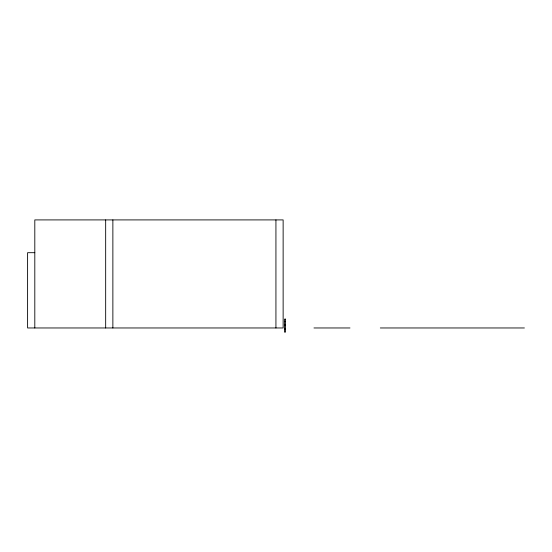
<?xml version="1.0" encoding="UTF-8"?>
<svg xmlns="http://www.w3.org/2000/svg" width="552" height="552" viewBox="0 0 552 552"><rect width="100%" height="100%" fill="white"/><g stroke="black" fill="none" stroke-linecap="round" stroke-linejoin="round"><path stroke-width="0.83" d="M34.804 252.692L27.6 252.692L27.6 327.964L283.135 327.964L283.135 219.91L34.804 219.91L34.804 327.964M284.452 321.568L285.536 321.568M284.452 325.066L285.536 325.066M313.964 327.964L349.982 327.964M380.328 327.964L524.4 327.964M284.452 329.199L285.536 329.199M275.931 219.91L275.931 327.964M112.87 219.91L112.87 327.964M105.667 219.91L105.667 327.964M285.536 319.146L284.452 319.146L284.452 332.09L285.536 332.09L285.536 319.146"/></g></svg>
